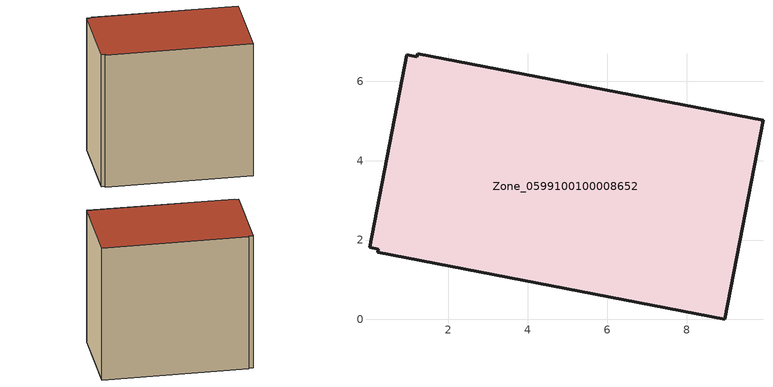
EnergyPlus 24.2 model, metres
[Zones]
Zone_0599100100008652
 floor ground (C_G): 8.96,0 0.22,1.69 0.24,1.77 0.02,1.82 0.95,6.67 1.21,6.62 1.23,6.7 9.93,5.01 z0
 wall outside (C_F): 0.22,1.69 8.96,0 9.93,5.01 1.23,6.7 1.21,6.62 0.95,6.67 0.02,1.82 0.24,1.77 0.22,1.69 z0:8.73
 roof outside (C_R): 1.21,6.62 0.95,6.67 0.02,1.82 0.24,1.77 0.22,1.69 8.96,0 9.93,5.01 1.23,6.7 z8.73
[BUILDING]
Pand.0599100100008652: North Axis=0; Terrain=City; Loads Convergence Tolerance Value=0.04; Temperature Convergence Tolerance Value=0.4; Solar Distribution=FullExterior; Maximum Number of Warmup Days=25; Minimum Number of Warmup Days=1
[Site:Location]
Rotterdam.The.Hague.AP_ZH_NLD Design_Conditions: Latitude=51.96; Longitude=4.45; Time Zone=1; Elevation=-4.5
[SITE:GROUNDTEMPERATURE:BUILDINGSURFACE]
18, 18, 18, 18, 18, 18, 18, 18, 18, 18, 18, 18
[MATERIAL] Thermal Absorptance=0.9; Solar Absorptance=0.7; Visible Absorptance=0.7
Name | Roughness | Thickness | Conductivity | Density | Specific Heat
G.TI.2015-2018 | MediumSmooth | 0.15 | 0.0428571 | 540 | 1210
F.TI.2015-2018 | Rough | 0.3 | 0.0666667 | 1920 | 840
R.TI.2015-2018 | MediumRough | 0.2 | 0.0333333 | 1500 | 1000
[CONSTRUCTION]
C_G: G.TI.2015-2018
C_F: F.TI.2015-2018
C_R: R.TI.2015-2018
[ZONE]
Zone_0599100100008652: Type=1; Multiplier=1; Ceiling Height=Autocalculate; Volume=Autocalculate; Floor Area=autocalculate; Part of Total Floor Area=Yes
[ZONEINFILTRATION:DESIGNFLOWRATE]
Infil_Zone_0599100100008652: Zone or ZoneList or Space or SpaceList=Zone_0599100100008652; Schedule=AlwaysOn; Design Flow Rate Calculation Method=Flow/Area; Flow Rate per Floor Area=0.0015; Constant Term Coefficient=1; Temperature Term Coefficient=0; Velocity Term Coefficient=0; Velocity Squared Term Coefficient=0
[HVACTEMPLATE:ZONE:IDEALLOADSAIRSYSTEM]
Zone_0599100100008652: Maximum Heating Supply Air Temperature=50; Minimum Cooling Supply Air Temperature=13; Maximum Heating Supply Air Humidity Ratio=0.0156; Minimum Cooling Supply Air Humidity Ratio=0.0077; Heating Limit=NoLimit; Cooling Limit=NoLimit; Dehumidification Control Type=ConstantSensibleHeatRatio; Cooling Sensible Heat Ratio=0.7; Dehumidification Setpoint=60; Humidification Control Type=None; Humidification Setpoint=30; Outdoor Air Method=None; Outdoor Air Flow Rate per Person=0.00944; Outdoor Air Flow Rate per Zone Floor Area=0; Outdoor Air Flow Rate per Zone=0; Demand Controlled Ventilation Type=None; Outdoor Air Economizer Type=NoEconomizer; Heat Recovery Type=None; Sensible Heat Recovery Effectiveness=0.7; Latent Heat Recovery Effectiveness=0.65
[ZONECONTROL:THERMOSTAT]
ThermostatControl_Zone_0599100100008652: Zone or ZoneList=Zone_0599100100008652; Control Type Schedule=DualSetpointControlType; Control 1=Thermostat_Zone_0599100100008652; Temperature Difference Between Cutout And Setpoint=0
[THERMOSTATSETPOINT:DUALSETPOINT]
Thermostat_Zone_0599100100008652: Heating Setpoint Temperature Schedule=HeatingSetpoint_Zone_0599100100008652; Cooling Setpoint Temperature Schedule=CoolingSetpoint_Zone_0599100100008652
[SCHEDULE:COMPACT]
HeatingSetpoint_Zone_0599100100008652: Through: 12/31, For: AllDays, Until: 24:00, 21
CoolingSetpoint_Zone_0599100100008652: Through: 12/31, For: AllDays, Until: 24:00, 24
DualSetpointControlType: Through: 12/31, For: AllDays, Until: 24:00, 4
AlwaysOn: Through: 12/31, For: AllDays, Until: 24:00, 1
